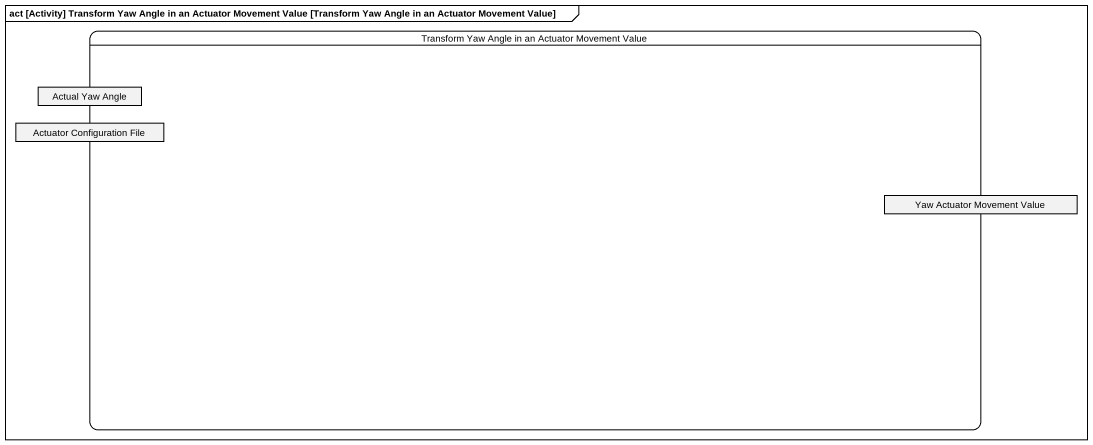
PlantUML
@startuml
mainframe act [Activity] Transform Yaw Angle in an Actuator Movement Value [Transform Yaw Angle in an Actuator Movement Value]
hide empty description
state "Transform Yaw Angle in an Actuator Movement Value" as Transform_Yaw_Angle_in_an {
  state "Actuator Configuration File" as Actuator_Configuration_File <<object>>
  state "Actual Yaw Angle" as Actual_Yaw_Angle <<object>>
  state "Yaw Actuator Movement Value" as Yaw_Actuator_Movement_Value <<object>>
}
@enduml
